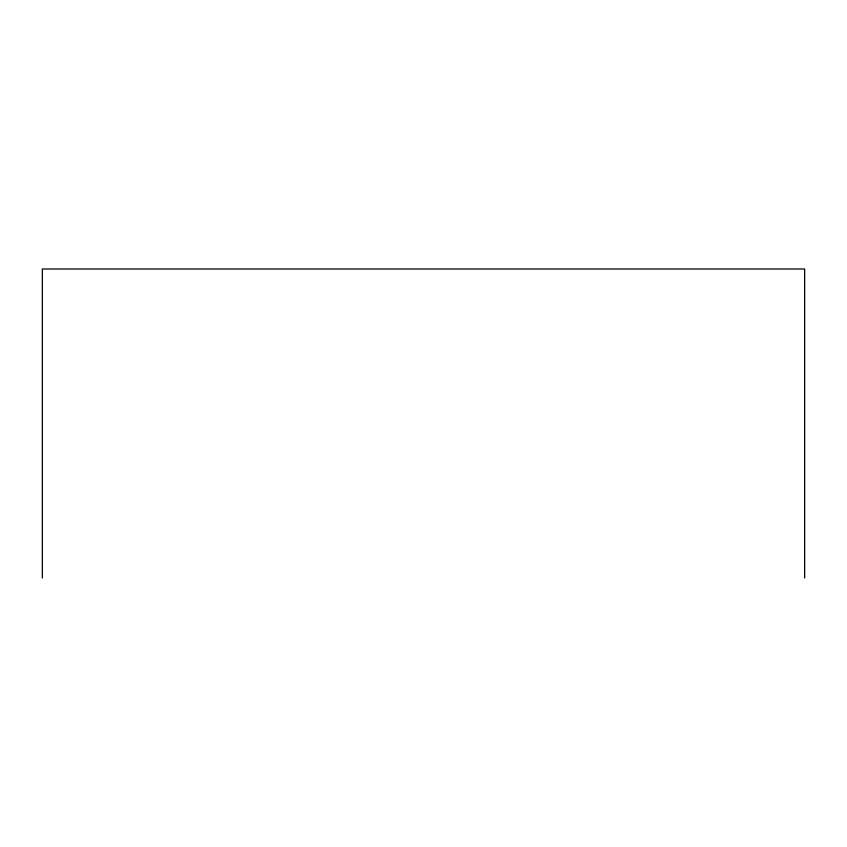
<?xml version="1.0" encoding="UTF-8"?>
<svg xmlns="http://www.w3.org/2000/svg" width="847" height="847" viewBox="0 0 847 847"><rect width="100%" height="100%" fill="white"/><g stroke="black" fill="none" stroke-linecap="round" stroke-linejoin="round"><path stroke-width="1.27" d="M804.65 578.003L804.65 268.997L42.35 268.997L42.35 578.003"/></g></svg>
